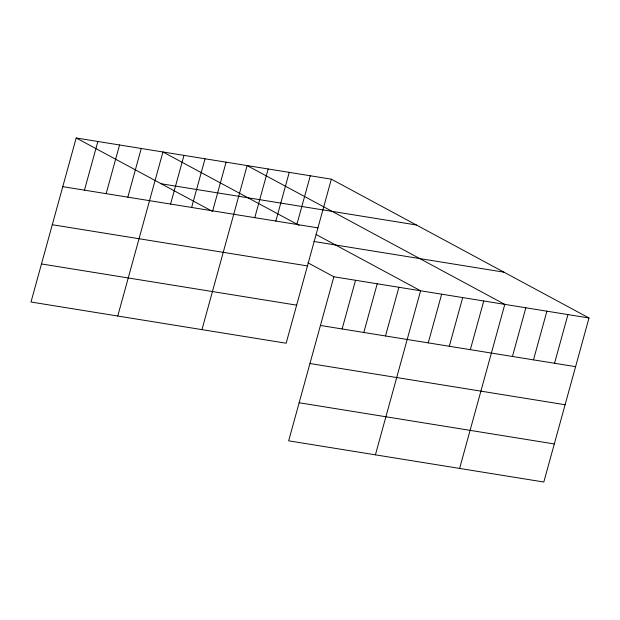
<?xml version="1.0" encoding="UTF-8"?>
<svg xmlns="http://www.w3.org/2000/svg" width="620" height="620" viewBox="0 0 620 620"><rect width="100%" height="100%" fill="white"/><g stroke="black" fill="none" stroke-linecap="round" stroke-linejoin="round"><path stroke-width="0.93" d="M76.183 137.973L31 302.017L286.153 343.224L331.344 179.172L76.183 137.973L212.319 211.304M84.467 190.154L97.875 141.469M106.152 193.657L119.559 144.971M127.844 197.16L141.251 148.475M117.754 316.029L162.936 151.977L299.072 225.316M170.577 204.058L183.993 155.38M191.626 207.46L205.042 158.774M212.683 210.862L226.091 162.177M201.957 329.623L247.14 165.579L504.796 304.389L459.614 468.433M254.781 217.659L268.189 168.973M275.83 221.061L289.238 172.375M296.879 224.456L310.287 175.778M308.001 262.857L333.847 276.776L288.656 440.828L543.817 482.027L589 317.983L331.344 179.172M342.124 328.964L355.531 280.279M363.816 332.467L377.224 283.782M385.501 335.97L398.908 287.285M375.41 454.832L420.6 290.788L316.099 234.492M428.242 342.868L441.649 294.19M449.291 346.27L462.698 297.585M470.34 349.665L483.747 300.987M512.438 356.469L525.853 307.784M533.487 359.863L546.902 311.186M554.543 363.266L567.951 314.58M161.216 183.776L416.369 224.983M62.775 186.651L317.928 227.858M313.883 241.482L503.975 272.172M52.289 224.719L307.442 265.926M333.847 276.776L589 317.983M41.486 263.95L296.639 305.149M320.439 325.461L575.593 366.668M309.954 363.529L565.107 404.736M299.142 402.752L554.303 443.959"/></g></svg>
